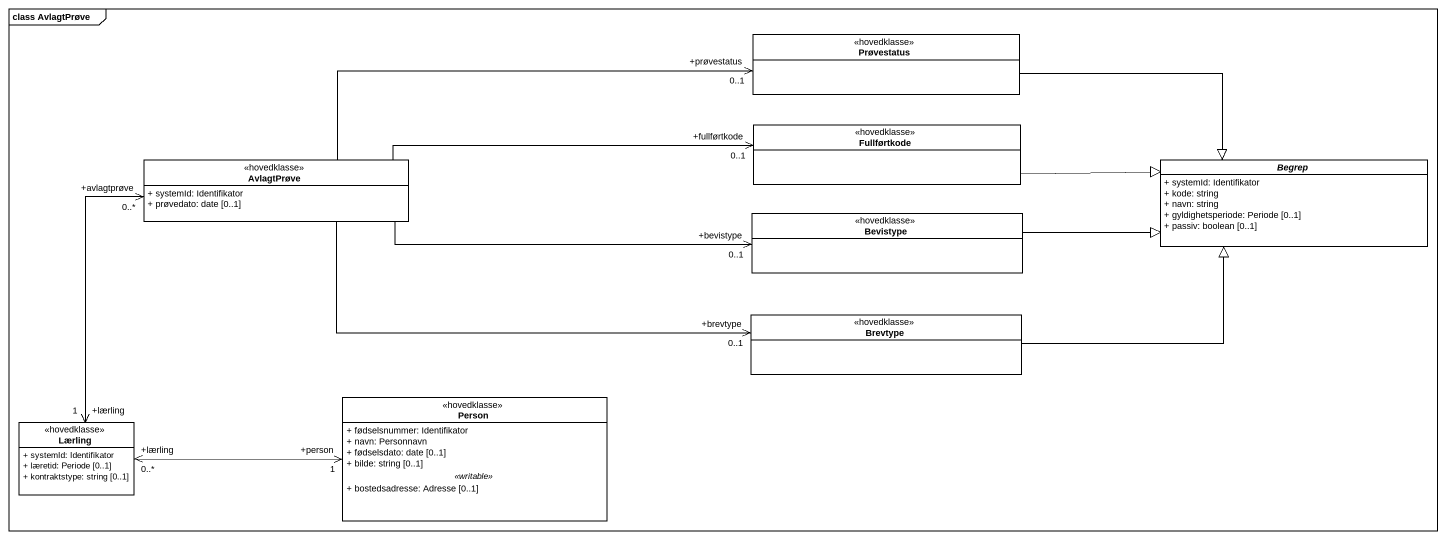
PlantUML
@startuml
mainframe class AvlagtPrøve
hide circle
hide empty members
skinparam classAttributeIconSize 0
class Prøvestatus <<hovedklasse>>
class Fullførtkode <<hovedklasse>>
class AvlagtPrøve <<hovedklasse>> {
  + systemId: Identifikator
  + prøvedato: date [0..1]
}
abstract class Begrep {
  + systemId: Identifikator
  + kode: string
  + navn: string
  + gyldighetsperiode: Periode [0..1]
  + passiv: boolean [0..1]
}
class Bevistype <<hovedklasse>>
class Brevtype <<hovedklasse>>
class Lærling <<hovedklasse>> {
  + systemId: Identifikator
  + læretid: Periode [0..1]
  + kontraktstype: string [0..1]
}
class "Person" as Person_ <<hovedklasse>> {
  + fødselsnummer: Identifikator
  + navn: Personnavn
  + fødselsdato: date [0..1]
  + bilde: string [0..1]
  .. <<writable>> ..
  + bostedsadresse: Adresse [0..1]
}
Prøvestatus -right-|> Begrep
Fullførtkode -right-|> Begrep
AvlagtPrøve -right-> "+prøvestatus\n0..1" Prøvestatus
AvlagtPrøve -right-> "+fullførtkode\n0..1" Fullførtkode
AvlagtPrøve -right-> "+bevistype\n0..1" Bevistype
AvlagtPrøve -right-> "+brevtype\n0..1" Brevtype
AvlagtPrøve "+avlagtprøve\n0..*" <--> "+lærling\n1" Lærling
Bevistype -right-|> Begrep
Brevtype -right-|> Begrep
Lærling "+lærling\n0..*" <-right-> "+person\n1" Person_
@enduml
